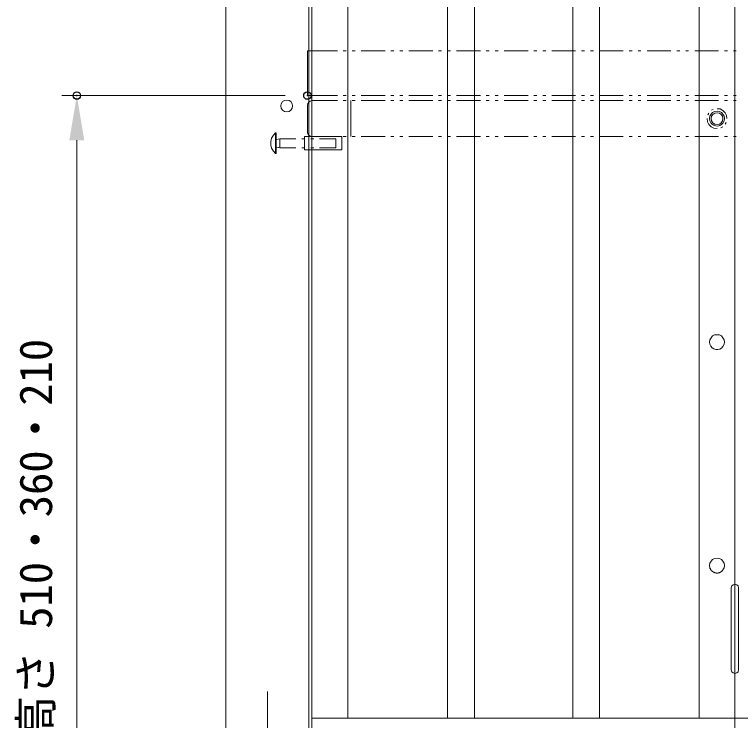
# Model space of a CAD drawing. Units: millimetres on the paper. Extents: x -203 to 203, y -143 to 143.
# Drawn here: x -28.18 to 20.56, y -89.94 to -42.55 of the extents above; entities that cross this region are included whole.
import ezdxf
from ezdxf.enums import TextEntityAlignment as Align

# ---------------------------------------------------------------- set-up
doc = ezdxf.new("R2010")
doc.units = ezdxf.units.MM
doc.header["$PDMODE"] = 32
doc.header["$PDSIZE"] = 0.5
doc.layers.add('0-1_DIMENSION_LINES$02_DIMENSI', color=7, linetype='Continuous', lineweight=20)
doc.layers.add('0-3_DIMENSION_LINES$03_LINES', color=7, linetype='Continuous', lineweight=18)
doc.layers.add('0-2_DEFPOINTS', color=7, linetype='Continuous')
doc.styles.add('ＭＳ ゴシック', font='')
doc.styles.get('ＭＳ ゴシック').set_extended_font_data('MS Gothic')

# ---------------------------------------------------------------- blocks, each defined once
blk = doc.blocks.new('D3')
at = {"layer": '0-1_DIMENSION_LINES$02_DIMENSI'}
for p, q in [((1829.986, 942.006), (1815, 942.006)), ((1816, 894.009), (1816, 939.006)), ((1813.744, 891.009), (1817, 891.009))]:
    blk.add_line(p, q, dxfattribs=at)
for points in [[(1816.5, 939.006), (1815.5, 939.006), (1816, 942.006)], [(1815.5, 894.009), (1816.5, 894.009), (1816, 891.009)]]:
    blk.add_solid(points, dxfattribs=at)
at = {"layer": '0-2_DEFPOINTS'}
for p in [(1816, 942.006), (1831.486, 942.006), (1812.244, 891.009)]:
    blk.add_point(p, dxfattribs=at)
at = {"layer": '0-1_DIMENSION_LINES$02_DIMENSI', "style": 'ＭＳ ゴシック'}
blk.add_text('床高さ 510・360・210', height=2.199, rotation=90, dxfattribs=at).set_placement((1815, 895.722), align=Align.BOTTOM_LEFT)

msp = doc.modelspace()

# ---------------------------------------------------------------- linework, layer by layer
at = {"layer": '0-3_DIMENSION_LINES$03_LINES'}
for p, q in [((-14, -92.794), (-14, -11.864)), ((-8.413, -11.864), (-8.413, -93.488)), ((-8.21, -12.101), (-8.21, -93.59)), ((20.184, -12.101), (20.184, -93.59)), ((20.184, -12.101), (20.184, -93.59)), ((20.184, -12.101), (20.184, -93.59)), ((-5.805, -15.893), (-5.805, -89.78)), ((0.899, -15.893), (0.899, -89.78)), ((2.694, -15.893), (2.694, -89.78)), ((9.297, -15.893), (9.297, -89.78)), ((11.092, -15.893), (11.092, -89.78)), ((17.796, -15.893), (17.796, -89.78)), ((-8.514, -44.998), (-8.514, -47.994)), ((-6.5, -44.998), (-8.514, -44.998)), ((-5.907, -44.998), (-6.11, -44.998)), ((-5.314, -44.998), (-5.501, -44.998)), ((-3.3, -44.998), (-4.908, -44.998)), ((-2.707, -44.998), (-2.91, -44.998)), ((-2.114, -44.998), (-2.301, -44.998)), ((-0.1, -44.998), (-1.708, -44.998)), ((0.493, -44.998), (0.29, -44.998)), ((1.086, -44.998), (0.899, -44.998)), ((3.1, -44.998), (1.492, -44.998)), ((3.693, -44.998), (3.49, -44.998)), ((4.286, -44.998), (4.099, -44.998)), ((6.3, -44.998), (4.692, -44.998)), ((6.893, -44.998), (6.69, -44.998)), ((7.485, -44.998), (7.299, -44.998)), ((9.483, -44.998), (7.892, -44.998)), ((10.093, -44.998), (9.89, -44.998)), ((10.685, -44.998), (10.499, -44.998)), ((12.683, -44.998), (11.092, -44.998)), ((13.293, -44.998), (13.09, -44.998)), ((13.885, -44.998), (13.699, -44.998)), ((15.883, -44.998), (14.292, -44.998)), ((16.493, -44.998), (16.29, -44.998)), ((17.085, -44.998), (16.899, -44.998)), ((19.083, -44.998), (17.492, -44.998)), ((19.693, -44.998), (19.49, -44.998)), ((20.285, -44.998), (20.099, -44.998)), ((-8.514, -47.994), (-6.5, -47.994)), ((-6.5, -47.994), (-8.21, -47.994)), ((-8.21, -48.333), (-8.21, -47.994)), ((-6.5, -47.994), (-8.21, -47.994)), ((-8.21, -48.333), (-8.21, -47.994)), ((-6.11, -47.994), (-5.907, -47.994)), ((-5.907, -47.994), (-6.11, -47.994)), ((-5.907, -47.994), (-6.11, -47.994)), ((-5.501, -47.994), (-5.314, -47.994)), ((-5.314, -47.994), (-5.501, -47.994)), ((-5.314, -47.994), (-5.501, -47.994)), ((-4.908, -47.994), (-3.3, -47.994)), ((-3.3, -47.994), (-4.908, -47.994)), ((-3.3, -47.994), (-4.908, -47.994)), ((-2.91, -47.994), (-2.707, -47.994)), ((-2.707, -47.994), (-2.91, -47.994)), ((-2.707, -47.994), (-2.91, -47.994)), ((-2.301, -47.994), (-2.114, -47.994)), ((-2.114, -47.994), (-2.301, -47.994)), ((-2.114, -47.994), (-2.301, -47.994)), ((-1.708, -47.994), (-0.1, -47.994)), ((-0.1, -47.994), (-1.708, -47.994)), ((-0.1, -47.994), (-1.708, -47.994)), ((0.29, -47.994), (0.493, -47.994)), ((0.493, -47.994), (0.29, -47.994)), ((0.493, -47.994), (0.29, -47.994)), ((0.899, -47.994), (1.086, -47.994)), ((1.086, -47.994), (0.899, -47.994)), ((1.086, -47.994), (0.899, -47.994)), ((1.492, -47.994), (3.1, -47.994)), ((3.1, -47.994), (1.492, -47.994)), ((3.1, -47.994), (1.492, -47.994)), ((3.49, -47.994), (3.693, -47.994)), ((3.693, -47.994), (3.49, -47.994)), ((3.693, -47.994), (3.49, -47.994)), ((4.099, -47.994), (4.286, -47.994)), ((4.286, -47.994), (4.099, -47.994)), ((4.286, -47.994), (4.099, -47.994)), ((4.692, -47.994), (6.3, -47.994)), ((6.3, -47.994), (4.692, -47.994)), ((6.3, -47.994), (4.692, -47.994)), ((6.69, -47.994), (6.893, -47.994)), ((6.893, -47.994), (6.69, -47.994)), ((6.893, -47.994), (6.69, -47.994)), ((7.299, -47.994), (7.485, -47.994)), ((7.485, -47.994), (7.299, -47.994)), ((7.485, -47.994), (7.299, -47.994)), ((7.892, -47.994), (9.483, -47.994)), ((9.483, -47.994), (7.892, -47.994)), ((9.483, -47.994), (7.892, -47.994)), ((9.89, -47.994), (10.093, -47.994)), ((10.093, -47.994), (9.89, -47.994)), ((10.093, -47.994), (9.89, -47.994)), ((10.499, -47.994), (10.685, -47.994)), ((10.685, -47.994), (10.499, -47.994)), ((10.685, -47.994), (10.499, -47.994)), ((11.092, -47.994), (12.683, -47.994)), ((12.683, -47.994), (11.092, -47.994)), ((12.683, -47.994), (11.092, -47.994)), ((13.09, -47.994), (13.293, -47.994)), ((13.293, -47.994), (13.09, -47.994)), ((13.293, -47.994), (13.09, -47.994)), ((13.699, -47.994), (13.885, -47.994)), ((13.885, -47.994), (13.699, -47.994)), ((13.885, -47.994), (13.699, -47.994)), ((14.292, -47.994), (15.883, -47.994)), ((15.883, -47.994), (14.292, -47.994)), ((15.883, -47.994), (14.292, -47.994)), ((16.29, -47.994), (16.493, -47.994)), ((16.493, -47.994), (16.29, -47.994)), ((16.493, -47.994), (16.29, -47.994)), ((16.899, -47.994), (17.085, -47.994)), ((17.085, -47.994), (16.899, -47.994)), ((17.085, -47.994), (16.899, -47.994)), ((17.492, -47.994), (19.083, -47.994)), ((19.083, -47.994), (17.492, -47.994)), ((19.083, -47.994), (17.492, -47.994)), ((19.49, -47.994), (19.693, -47.994)), ((19.693, -47.994), (19.49, -47.994)), ((19.693, -47.994), (19.49, -47.994)), ((20.099, -47.994), (20.285, -47.994)), ((20.285, -47.994), (20.099, -47.994)), ((20.285, -47.994), (20.099, -47.994)), ((-10.275, -48.536), (-10.309, -48.689)), ((-10.275, -48.536), (-10.309, -48.689)), ((-10.275, -48.536), (-10.309, -48.689)), ((-10.309, -48.689), (-10.275, -48.841)), ((-10.309, -48.689), (-10.275, -48.841)), ((-10.309, -48.689), (-10.275, -48.841)), ((-10.191, -48.401), (-10.275, -48.536)), ((-10.191, -48.401), (-10.275, -48.536)), ((-10.191, -48.401), (-10.275, -48.536)), ((-10.055, -48.316), (-10.191, -48.401)), ((-10.055, -48.316), (-10.191, -48.401)), ((-10.055, -48.316), (-10.191, -48.401)), ((-9.903, -48.299), (-10.055, -48.316)), ((-9.903, -48.299), (-10.055, -48.316)), ((-9.903, -48.299), (-10.055, -48.316)), ((-9.75, -48.316), (-9.903, -48.299)), ((-9.75, -48.316), (-9.903, -48.299)), ((-9.75, -48.316), (-9.903, -48.299)), ((-9.632, -48.401), (-9.75, -48.316)), ((-9.632, -48.401), (-9.75, -48.316)), ((-9.632, -48.401), (-9.75, -48.316)), ((-9.53, -48.536), (-9.632, -48.401)), ((-9.53, -48.536), (-9.632, -48.401)), ((-9.53, -48.536), (-9.632, -48.401)), ((-9.513, -48.689), (-9.53, -48.536)), ((-9.513, -48.689), (-9.53, -48.536)), ((-9.513, -48.689), (-9.53, -48.536)), ((-9.53, -48.841), (-9.513, -48.689)), ((-9.53, -48.841), (-9.513, -48.689)), ((-9.53, -48.841), (-9.513, -48.689)), ((-8.48, -48.519), (-8.514, -48.638)), ((-8.514, -48.638), (-8.514, -50.449)), ((-8.514, -48.638), (-8.514, -50.449)), ((-8.514, -48.638), (-8.514, -50.449)), ((-8.413, -48.435), (-8.48, -48.519)), ((-8.328, -48.367), (-8.413, -48.435)), ((-8.21, -48.333), (-8.328, -48.367)), ((-6.5, -48.333), (-8.21, -48.333)), ((-6.5, -48.333), (-8.21, -48.333)), ((-5.907, -48.333), (-6.11, -48.333)), ((-5.907, -48.333), (-6.11, -48.333)), ((-5.602, -48.333), (-5.602, -50.737)), ((-5.314, -48.333), (-5.501, -48.333)), ((-5.314, -48.333), (-5.501, -48.333)), ((-3.3, -48.333), (-4.908, -48.333)), ((-3.3, -48.333), (-4.908, -48.333)), ((-2.707, -48.333), (-2.91, -48.333)), ((-2.707, -48.333), (-2.91, -48.333)), ((-2.114, -48.333), (-2.301, -48.333)), ((-2.114, -48.333), (-2.301, -48.333)), ((-0.1, -48.333), (-1.708, -48.333)), ((-0.1, -48.333), (-1.708, -48.333)), ((0.493, -48.333), (0.29, -48.333)), ((0.493, -48.333), (0.29, -48.333)), ((1.086, -48.333), (0.899, -48.333)), ((1.086, -48.333), (0.899, -48.333)), ((3.1, -48.333), (1.492, -48.333)), ((3.1, -48.333), (1.492, -48.333)), ((3.693, -48.333), (3.49, -48.333)), ((3.693, -48.333), (3.49, -48.333)), ((4.286, -48.333), (4.099, -48.333)), ((4.286, -48.333), (4.099, -48.333)), ((6.3, -48.333), (4.692, -48.333)), ((6.3, -48.333), (4.692, -48.333)), ((6.893, -48.333), (6.69, -48.333)), ((6.893, -48.333), (6.69, -48.333)), ((7.485, -48.333), (7.299, -48.333)), ((7.485, -48.333), (7.299, -48.333)), ((9.483, -48.333), (7.892, -48.333)), ((9.483, -48.333), (7.892, -48.333)), ((10.093, -48.333), (9.89, -48.333)), ((10.093, -48.333), (9.89, -48.333)), ((10.685, -48.333), (10.499, -48.333)), ((10.685, -48.333), (10.499, -48.333)), ((12.683, -48.333), (11.092, -48.333)), ((12.683, -48.333), (11.092, -48.333)), ((13.293, -48.333), (13.09, -48.333)), ((13.293, -48.333), (13.09, -48.333)), ((13.885, -48.333), (13.699, -48.333)), ((13.885, -48.333), (13.699, -48.333)), ((15.883, -48.333), (14.292, -48.333)), ((15.883, -48.333), (14.292, -48.333)), ((16.493, -48.333), (16.29, -48.333)), ((16.493, -48.333), (16.29, -48.333)), ((17.085, -48.333), (16.899, -48.333)), ((17.085, -48.333), (16.899, -48.333)), ((19.083, -48.333), (17.492, -48.333)), ((19.083, -48.333), (17.492, -48.333)), ((19.693, -48.333), (19.49, -48.333)), ((19.693, -48.333), (19.49, -48.333)), ((20.285, -48.333), (20.099, -48.333)), ((20.285, -48.333), (20.099, -48.333)), ((-10.275, -48.841), (-10.191, -48.976)), ((-10.275, -48.841), (-10.191, -48.976)), ((-10.275, -48.841), (-10.191, -48.976)), ((-10.191, -48.976), (-10.055, -49.061)), ((-10.191, -48.976), (-10.055, -49.061)), ((-10.191, -48.976), (-10.055, -49.061)), ((-10.055, -49.061), (-9.903, -49.095)), ((-10.055, -49.061), (-9.903, -49.095)), ((-10.055, -49.061), (-9.903, -49.095)), ((-9.903, -49.095), (-9.75, -49.061)), ((-9.903, -49.095), (-9.75, -49.061)), ((-9.903, -49.095), (-9.75, -49.061)), ((-9.75, -49.061), (-9.632, -48.976)), ((-9.75, -49.061), (-9.632, -48.976)), ((-9.75, -49.061), (-9.632, -48.976)), ((-9.632, -48.976), (-9.53, -48.841)), ((-9.632, -48.976), (-9.53, -48.841)), ((-9.632, -48.976), (-9.53, -48.841)), ((18.44, -49.163), (18.372, -49.281)), ((18.694, -49.129), (18.592, -49.247)), ((18.694, -49.129), (18.592, -49.247)), ((18.728, -48.926), (18.609, -48.976)), ((18.829, -49.061), (18.694, -49.129)), ((18.829, -49.061), (18.694, -49.129)), ((18.846, -49.18), (18.711, -49.264)), ((18.999, -49.044), (18.829, -49.061)), ((18.999, -49.044), (18.829, -49.061)), ((18.999, -49.146), (18.846, -49.18)), ((19.202, -48.892), (18.999, -48.875)), ((19.151, -49.061), (18.999, -49.044)), ((19.151, -49.061), (18.999, -49.044)), ((19.151, -49.18), (18.999, -49.146)), ((19.286, -49.129), (19.151, -49.061)), ((19.286, -49.129), (19.151, -49.061)), ((19.269, -49.264), (19.151, -49.18)), ((19.388, -48.993), (19.202, -48.892)), ((19.388, -49.247), (19.286, -49.129)), ((19.388, -49.247), (19.286, -49.129)), ((19.54, -49.146), (19.388, -48.993)), ((19.625, -49.332), (19.54, -49.146)), ((18.321, -49.535), (18.355, -49.755)), ((18.508, -49.383), (18.491, -49.535)), ((18.508, -49.383), (18.491, -49.535)), ((18.491, -49.535), (18.508, -49.687)), ((18.491, -49.535), (18.508, -49.687)), ((18.592, -49.247), (18.508, -49.383)), ((18.592, -49.247), (18.508, -49.383)), ((18.626, -49.383), (18.592, -49.535)), ((18.592, -49.535), (18.626, -49.687)), ((18.711, -49.264), (18.626, -49.383)), ((18.626, -49.687), (18.711, -49.823)), ((19.354, -49.383), (19.269, -49.264)), ((19.269, -49.823), (19.354, -49.687)), ((19.388, -49.535), (19.354, -49.383)), ((19.354, -49.687), (19.388, -49.535)), ((19.473, -49.383), (19.388, -49.247)), ((19.473, -49.383), (19.388, -49.247)), ((19.388, -49.84), (19.473, -49.687)), ((19.388, -49.84), (19.473, -49.687)), ((19.49, -49.535), (19.473, -49.383)), ((19.49, -49.535), (19.473, -49.383)), ((19.473, -49.687), (19.49, -49.535)), ((19.473, -49.687), (19.49, -49.535)), ((19.659, -49.535), (19.625, -49.332)), ((19.659, -49.535), (19.659, -49.518)), ((18.355, -49.755), (18.44, -49.941)), ((18.44, -49.941), (18.592, -50.094)), ((18.592, -50.094), (18.778, -50.178)), ((18.711, -49.823), (18.846, -49.908)), ((18.778, -50.178), (18.999, -50.212)), ((18.846, -49.908), (18.999, -49.941)), ((18.999, -49.941), (19.151, -49.908)), ((19.151, -49.908), (19.269, -49.823)), ((19.253, -50.162), (19.371, -50.094)), ((19.54, -49.908), (19.608, -49.789)), ((-10.8, -50.653), (-10.919, -50.856)), ((-10.648, -50.483), (-10.8, -50.653)), ((-10.614, -50.483), (-10.648, -50.483)), ((-10.648, -51.889), (-10.648, -50.483)), ((-10.614, -50.483), (-10.614, -51.889)), ((-8.514, -50.449), (-8.48, -50.551)), ((-8.48, -50.551), (-8.413, -50.653)), ((-8.413, -50.653), (-8.328, -50.72)), ((-10.919, -50.856), (-10.969, -51.076)), ((-10.969, -51.076), (-10.969, -51.313)), ((-10.614, -50.923), (-10.597, -50.94)), ((-10.597, -50.94), (-10.58, -50.94)), ((-10.377, -50.89), (-10.58, -50.94)), ((-9.293, -50.89), (-10.377, -50.89)), ((-10.377, -50.89), (-10.377, -51.499)), ((-8.701, -50.89), (-8.887, -50.89)), ((-8.701, -51.635), (-8.701, -50.737)), ((-8.701, -50.737), (-6.212, -50.737)), ((-8.328, -50.72), (-8.21, -50.737)), ((-8.091, -50.89), (-8.294, -50.89)), ((-6.5, -50.737), (-8.21, -50.737)), ((-6.5, -50.737), (-8.21, -50.737)), ((-6.601, -50.89), (-7.702, -50.89)), ((-6.601, -50.89), (-6.601, -51.499)), ((-6.212, -51.635), (-6.212, -50.737)), ((-5.907, -50.737), (-6.11, -50.737)), ((-5.907, -50.737), (-6.11, -50.737)), ((-5.314, -50.737), (-5.501, -50.737)), ((-5.314, -50.737), (-5.501, -50.737)), ((-3.3, -50.737), (-4.908, -50.737)), ((-3.3, -50.737), (-4.908, -50.737)), ((-2.707, -50.737), (-2.91, -50.737)), ((-2.707, -50.737), (-2.91, -50.737)), ((-2.114, -50.737), (-2.301, -50.737)), ((-2.114, -50.737), (-2.301, -50.737)), ((-0.1, -50.737), (-1.708, -50.737)), ((-0.1, -50.737), (-1.708, -50.737)), ((0.493, -50.737), (0.29, -50.737)), ((0.493, -50.737), (0.29, -50.737)), ((1.086, -50.737), (0.899, -50.737)), ((1.086, -50.737), (0.899, -50.737)), ((3.1, -50.737), (1.492, -50.737)), ((3.1, -50.737), (1.492, -50.737)), ((3.693, -50.737), (3.49, -50.737)), ((3.693, -50.737), (3.49, -50.737)), ((4.286, -50.737), (4.099, -50.737)), ((4.286, -50.737), (4.099, -50.737)), ((6.3, -50.737), (4.692, -50.737)), ((6.3, -50.737), (4.692, -50.737)), ((6.893, -50.737), (6.69, -50.737)), ((6.893, -50.737), (6.69, -50.737)), ((7.485, -50.737), (7.299, -50.737)), ((7.485, -50.737), (7.299, -50.737)), ((9.483, -50.737), (7.892, -50.737)), ((9.483, -50.737), (7.892, -50.737)), ((10.093, -50.737), (9.89, -50.737)), ((10.093, -50.737), (9.89, -50.737)), ((10.685, -50.737), (10.499, -50.737)), ((10.685, -50.737), (10.499, -50.737)), ((12.683, -50.737), (11.092, -50.737)), ((12.683, -50.737), (11.092, -50.737)), ((13.293, -50.737), (13.09, -50.737)), ((13.293, -50.737), (13.09, -50.737)), ((13.885, -50.737), (13.699, -50.737)), ((13.885, -50.737), (13.699, -50.737)), ((15.883, -50.737), (14.292, -50.737)), ((15.883, -50.737), (14.292, -50.737)), ((16.493, -50.737), (16.29, -50.737)), ((16.493, -50.737), (16.29, -50.737)), ((17.085, -50.737), (16.899, -50.737)), ((17.085, -50.737), (16.899, -50.737)), ((19.083, -50.737), (17.492, -50.737)), ((19.083, -50.737), (17.492, -50.737)), ((19.693, -50.737), (19.49, -50.737)), ((19.693, -50.737), (19.49, -50.737)), ((20.285, -50.737), (20.099, -50.737)), ((20.285, -50.737), (20.099, -50.737)), ((-10.969, -51.313), (-10.919, -51.533)), ((-10.919, -51.533), (-10.8, -51.719)), ((-10.597, -51.448), (-10.614, -51.465)), ((-10.58, -51.448), (-10.597, -51.448)), ((-10.58, -51.448), (-10.377, -51.499)), ((-10.377, -51.499), (-9.293, -51.499)), ((-8.887, -51.499), (-8.701, -51.499)), ((-6.212, -51.635), (-8.701, -51.635)), ((-8.294, -51.499), (-8.091, -51.499)), ((-7.702, -51.499), (-6.601, -51.499)), ((-10.8, -51.719), (-10.648, -51.889)), ((-10.648, -51.889), (-10.614, -51.889)), ((18.592, -64.248), (18.508, -64.384)), ((18.694, -64.13), (18.592, -64.248)), ((18.829, -64.062), (18.694, -64.13)), ((18.999, -64.045), (18.829, -64.062)), ((19.151, -64.062), (18.999, -64.045)), ((19.286, -64.13), (19.151, -64.062)), ((19.388, -64.248), (19.286, -64.13)), ((19.473, -64.384), (19.388, -64.248)), ((18.508, -64.384), (18.491, -64.536)), ((18.491, -64.536), (18.508, -64.688)), ((19.388, -64.841), (19.473, -64.688)), ((19.49, -64.536), (19.473, -64.384)), ((19.473, -64.688), (19.49, -64.536)), ((18.508, -79.385), (18.491, -79.537)), ((18.592, -79.249), (18.508, -79.385)), ((18.694, -79.131), (18.592, -79.249)), ((18.829, -79.063), (18.694, -79.131)), ((18.999, -79.046), (18.829, -79.063)), ((19.151, -79.063), (18.999, -79.046)), ((19.286, -79.131), (19.151, -79.063)), ((19.388, -79.249), (19.286, -79.131)), ((19.473, -79.385), (19.388, -79.249)), ((19.49, -79.537), (19.473, -79.385)), ((18.491, -79.537), (18.508, -79.689)), ((18.508, -79.689), (18.516, -79.708)), ((18.516, -79.708), (18.525, -79.726)), ((18.525, -79.726), (18.534, -79.744)), ((18.534, -79.744), (18.543, -79.761)), ((18.543, -79.761), (18.553, -79.778)), ((18.553, -79.778), (18.563, -79.794)), ((18.563, -79.794), (18.574, -79.81)), ((18.574, -79.81), (18.585, -79.825)), ((18.585, -79.825), (18.596, -79.84)), ((18.596, -79.84), (18.608, -79.854)), ((18.608, -79.854), (18.62, -79.868)), ((18.62, -79.868), (18.632, -79.881)), ((18.632, -79.881), (18.645, -79.894)), ((18.645, -79.894), (18.658, -79.906)), ((18.658, -79.906), (18.671, -79.918)), ((18.671, -79.918), (18.684, -79.929)), ((18.684, -79.929), (18.698, -79.94)), ((18.698, -79.94), (18.712, -79.95)), ((19.276, -79.946), (19.282, -79.94)), ((19.282, -79.94), (19.289, -79.935)), ((19.289, -79.935), (19.296, -79.929)), ((19.296, -79.929), (19.303, -79.923)), ((19.303, -79.923), (19.316, -79.911)), ((19.316, -79.911), (19.328, -79.898)), ((19.328, -79.898), (19.341, -79.885)), ((19.341, -79.885), (19.353, -79.871)), ((19.353, -79.871), (19.365, -79.856)), ((19.365, -79.856), (19.377, -79.841)), ((19.377, -79.841), (19.388, -79.825)), ((19.388, -79.825), (19.473, -79.689)), ((19.473, -79.689), (19.49, -79.537)), ((18.712, -79.95), (18.726, -79.96)), ((18.726, -79.96), (18.74, -79.969)), ((18.74, -79.969), (18.755, -79.978)), ((18.755, -79.978), (18.769, -79.986)), ((18.769, -79.986), (18.784, -79.993)), ((18.784, -79.993), (18.799, -80)), ((18.799, -80), (18.814, -80.007)), ((18.814, -80.007), (18.83, -80.013)), ((18.83, -80.013), (18.845, -80.018)), ((18.845, -80.018), (18.861, -80.023)), ((18.861, -80.023), (18.876, -80.028)), ((18.876, -80.028), (18.892, -80.032)), ((18.892, -80.032), (18.908, -80.035)), ((18.908, -80.035), (18.923, -80.038)), ((18.923, -80.038), (18.939, -80.04)), ((18.939, -80.04), (18.955, -80.042)), ((18.955, -80.042), (18.971, -80.043)), ((18.971, -80.043), (18.987, -80.043)), ((18.987, -80.043), (18.995, -80.043)), ((18.995, -80.043), (19.003, -80.043)), ((19.003, -80.043), (19.011, -80.043)), ((19.011, -80.043), (19.019, -80.043)), ((19.019, -80.043), (19.027, -80.042)), ((19.027, -80.042), (19.035, -80.042)), ((19.035, -80.042), (19.043, -80.041)), ((19.043, -80.041), (19.051, -80.04)), ((19.051, -80.04), (19.059, -80.039)), ((19.059, -80.039), (19.066, -80.038)), ((19.066, -80.038), (19.074, -80.036)), ((19.074, -80.036), (19.082, -80.035)), ((19.082, -80.035), (19.09, -80.033)), ((19.09, -80.033), (19.098, -80.032)), ((19.098, -80.032), (19.106, -80.03)), ((19.106, -80.03), (19.113, -80.028)), ((19.113, -80.028), (19.121, -80.025)), ((19.121, -80.025), (19.129, -80.023)), ((19.129, -80.023), (19.137, -80.021)), ((19.137, -80.021), (19.144, -80.018)), ((19.144, -80.018), (19.152, -80.015)), ((19.152, -80.015), (19.16, -80.012)), ((19.16, -80.012), (19.167, -80.009)), ((19.167, -80.009), (19.175, -80.006)), ((19.175, -80.006), (19.182, -80.003)), ((19.182, -80.003), (19.19, -79.999)), ((19.19, -79.999), (19.197, -79.996)), ((19.197, -79.996), (19.204, -79.992)), ((19.204, -79.992), (19.212, -79.988)), ((19.212, -79.988), (19.219, -79.984)), ((19.219, -79.984), (19.226, -79.98)), ((19.226, -79.98), (19.233, -79.975)), ((19.233, -79.975), (19.241, -79.971)), ((19.241, -79.971), (19.248, -79.966)), ((19.248, -79.966), (19.255, -79.961)), ((19.255, -79.961), (19.262, -79.956)), ((19.262, -79.956), (19.269, -79.951)), ((19.269, -79.951), (19.276, -79.946)), ((19.981, -80.908), (19.947, -81.044)), ((20.065, -80.824), (19.981, -80.908)), ((20.184, -80.79), (20.065, -80.824)), ((20.319, -80.824), (20.184, -80.79)), ((20.404, -80.908), (20.319, -80.824)), ((20.438, -81.044), (20.404, -80.908)), ((19.947, -81.044), (19.947, -86.529)), ((20.438, -81.044), (20.438, -86.529)), ((19.947, -86.529), (19.981, -86.665)), ((19.981, -86.665), (20.065, -86.75)), ((20.065, -86.75), (20.184, -86.783)), ((20.184, -86.783), (20.319, -86.75)), ((20.319, -86.75), (20.404, -86.665)), ((20.404, -86.665), (20.438, -86.529)), ((-11.206, -88), (-11.206, -97)), ((-8.21, -89.78), (20.184, -89.78)), ((20.184, -89.78), (48.594, -89.78))]:
    msp.add_line(p, q, dxfattribs=at)
for centre in [(18.987, -49.535), (18.987, -49.535), (18.987, -64.536)]:
    msp.add_arc(centre, 0.503, 197.6106, 322.7508, dxfattribs=at)

# ---------------------------------------------------------------- block references
at = {"layer": '0-1_DIMENSION_LINES$02_DIMENSI'}
msp.add_blockref('D3', (-1840, -990), dxfattribs=at)

doc.saveas('drawing.dxf')
